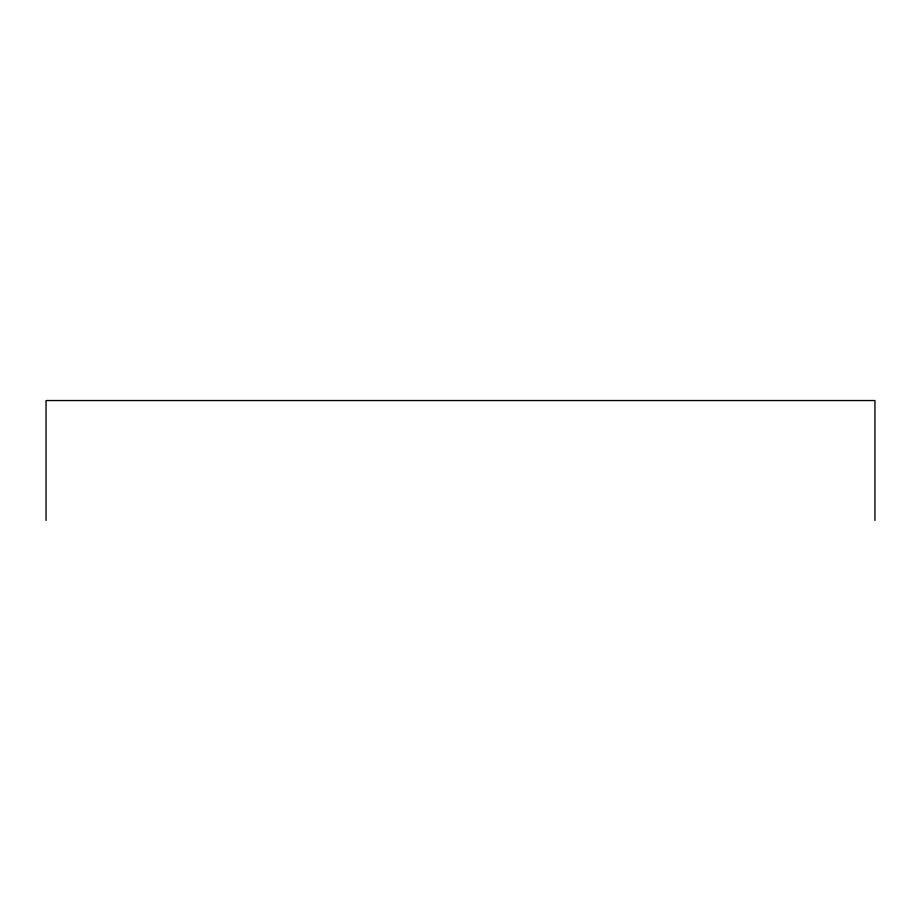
<?xml version="1.0" encoding="UTF-8"?>
<svg xmlns="http://www.w3.org/2000/svg" width="921" height="921" viewBox="0 0 921 921"><rect width="100%" height="100%" fill="white"/><g stroke="black" fill="none" stroke-linecap="round" stroke-linejoin="round"><path stroke-width="1.38" d="M874.95 520.457L874.95 400.543L46.05 400.543L46.05 520.457"/></g></svg>
